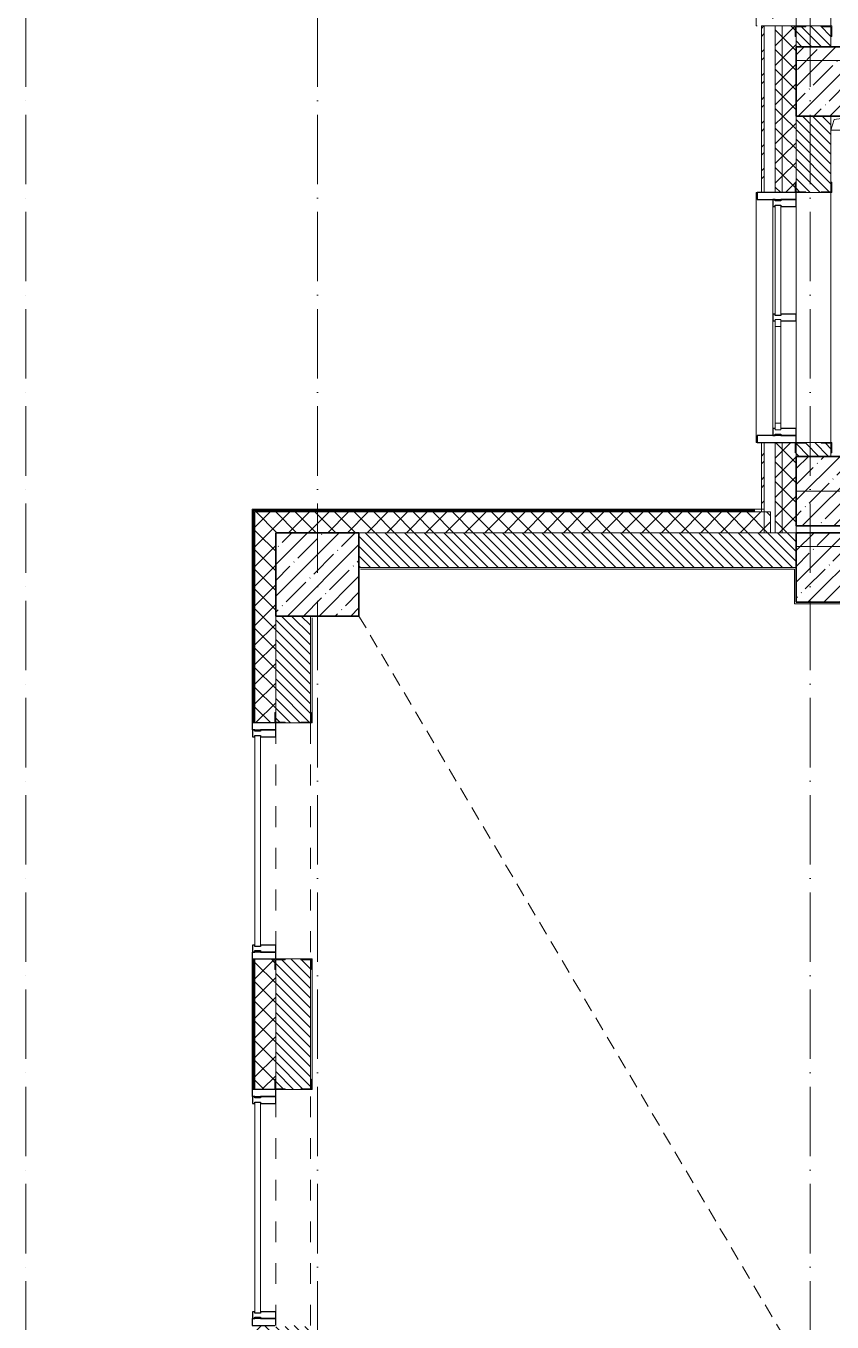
# Model space of a CAD drawing. Header units: millimetres. Extents: x -213536 to 1564669, y -45299 to 942238.
# Drawn here: x 638364 to 644173, y 464300 to 473635 of the extents above; entities that cross this region are included whole.
import ezdxf

# ---------------------------------------------------------------- set-up
doc = ezdxf.new("R2010")
doc.units = ezdxf.units.MM
for name, pattern in [('200_ШТРИХ_ш1п0_6_', [160, 100, -60]), ('50_200_ШТРИХ_1Т_ш5_п1_п1_', [700, 500, -100, 0, -100]), ('Штрих короткий', [300, 150, -150])]:
    doc.linetypes.add(name, pattern=pattern)
for name, color, linetype, lineweight in [('0-1', 7, 'Continuous', 5), ('0-2', 7, 'Continuous', 9), ('3) ЖБ 4м', 3, 'Continuous', 30), ('Импосты витража', 7, 'Continuous', 9), ('Импосты витража-1', 7, 'Continuous', 25), ('Каркас_Импост', 7, 'Continuous', 13), ('Линии-1', 7, '200_ШТРИХ_ш1п0_6_', 9), ('Несущие колонны', 7, 'Continuous', 9), ('Несущие колонны-1', 7, 'Continuous', 35), ('Обобщенные модели', 7, 'Continuous', 9), ('Общие ребра', 7, 'Continuous', 9), ('Окна', 7, 'Continuous', 9), ('Оси-2', 7, '50_200_ШТРИХ_1Т_ш5_п1_п1_', 9), ('Остекление-1', 7, 'Continuous', 9), ('Перемычка-1', 7, 'Штрих короткий', 9), ('Стены', 7, 'Continuous', 9), ('Стены-1', 7, 'Continuous', 13), ('Штриховка разреза-1', 7, 'Continuous', 9)]:
    doc.layers.add(name, color=color, linetype=linetype, lineweight=lineweight)
doc.layers.add('Каркас_Импост-2', color=7, linetype='Continuous', lineweight=9, true_color=0xaaaaaa)
doc.layers.get('0-2').off()
pattern_1 = [(45, (0, 0), (-70.71068, 70.71068), []), (135, (0, 0), (-70.71068, -70.71068), [])]
pattern_2 = [(135, (0, 0), (-35.35534, -35.35534), [])]

# ---------------------------------------------------------------- blocks, each defined once
blk = doc.blocks.new('Ось 3 этаж')
at = {"layer": 'Оси-2'}
for p, q in [((501992.1, 477896.8), (501992.1, 424284.8)), ((504092.1, 477896.8), (504092.1, 424284.8)), ((507642.1, 477896.8), (507642.1, 439485.4)), ((507542.1, 473385.4), (535630.4, 473385.4)), ((507542.1, 470285.4), (535630.4, 470285.4)), ((507542.1, 469885.4), (536900.4, 469885.4))]:
    blk.add_line(p, q, dxfattribs=at)
blk = doc.blocks.new('BSC_Колонна _Прямоугольная - 600х600-25984397-АИ2_03_План отделки стен 3-го этажа _Часть 2_')
at = {"layer": 'Несущие колонны'}
h = blk.add_hatch(dxfattribs=at)
h.set_pattern_fill('FP_12', color=256, style=0, pattern_type=2)
h.set_pattern_definition([(45, (-73400, -44450), (-114.04925, 114.04925), []), (45, (-73285.95, -44450), (-114.04925, 114.04925), [201.613, -40.323, 3.353, -36.97])])
h.paths.add_polyline_path([(-300, -300), (300, -300), (300, 300), (-300, 300)], flags=0)
at = {"layer": 'Несущие колонны-1'}
for p, q in [((300, 300), (-300, 300)), ((-300, 300), (-300, -300)), ((300, -300), (300, 300)), ((-300, -300), (300, -300))]:
    blk.add_line(p, q, dxfattribs=at)
blk = doc.blocks.new('BSC_Колонна _Прямоугольная - 500х500-V81-АИ2_03_План отделки стен 3-го этажа _Часть 2_')
at = {"layer": 'Несущие колонны'}
h = blk.add_hatch(dxfattribs=at)
h.set_pattern_fill('FP_91', color=256, style=0, pattern_type=2)
h.set_pattern_definition([(45, (-77100, -45050), (-114.04925, 114.04925), []), (45, (-76985.95, -45050), (-114.04925, 114.04925), [201.613, -40.323, 3.353, -36.97])])
h.paths.add_polyline_path([(-250, -250), (250, -250), (250, 250), (-250, 250), (-250, -214.7)], flags=0)
at = {"layer": 'Несущие колонны-1'}
for p, q in [((250, 250), (-250, 250)), ((-250, 250), (-250, -250)), ((250, -250), (250, 250)), ((-250, -250), (250, -250))]:
    blk.add_line(p, q, dxfattribs=at)
blk = doc.blocks.new('Прямоугольный импост - Откос СФТК_50х170 мм-26914080-АИ2_03_План отделки стен 3-го этажа _Часть 2_')
at = {"layer": 'Импосты витража-1'}
for p, q in [((-50, 20), (0, 20)), ((-50, -150), (-50, 20)), ((0, 20), (0, -144)), ((0, -150), (-50, -150))]:
    blk.add_line(p, q, dxfattribs=at)
blk = doc.blocks.new('BSC_Колонна _Прямоугольная - 500х500-V138-АИ2_03_План отделки стен 3-го этажа _Часть 2_')
at = {"layer": 'Несущие колонны'}
h = blk.add_hatch(dxfattribs=at)
h.set_pattern_fill('FP_128', color=256, style=0, pattern_type=2)
h.set_pattern_definition([(315, (-48000, 77100), (114.04925, 114.04925), []), (315, (-48000, 76985.95), (114.04925, 114.04925), [201.613, -40.323, 3.353, -36.97])])
h.paths.add_polyline_path([(-250, 250), (-250, -250), (250, -250), (250, 250)], flags=0)
at = {"layer": 'Несущие колонны-1'}
for p, q in [((250, 250), (-250, 250)), ((-250, 250), (-250, -250)), ((250, -250), (250, 250)), ((-250, -250), (250, -250))]:
    blk.add_line(p, q, dxfattribs=at)
blk = doc.blocks.new('BSC_Колонна _Прямоугольная - 500х500-V144-АИ2_03_План отделки стен 3-го этажа _Часть 2_')
at = {"layer": 'Несущие колонны'}
h = blk.add_hatch(dxfattribs=at)
h.set_pattern_fill('FP_134', color=256, style=0, pattern_type=2)
h.set_pattern_definition([(45, (-77100, -44500), (-114.04925, 114.04925), []), (45, (-76985.95, -44500), (-114.04925, 114.04925), [201.613, -40.323, 3.353, -36.97])])
h.paths.add_polyline_path([(-250, -250), (250, -250), (250, 250), (-250, 250)], flags=0)
at = {"layer": 'Несущие колонны-1'}
for p, q in [((250, 250), (-250, 250)), ((-250, 250), (-250, -250)), ((250, -250), (250, 250)), ((-250, -250), (250, -250))]:
    blk.add_line(p, q, dxfattribs=at)
blk = doc.blocks.new('Проем_Дверь_Прямоугольный - 1800х2700h_оконные проемы-V178-АИ2_03_План отделки стен 3-го этажа _Часть 2_')
at = {"layer": 'Перемычка-1'}
for p, q in [((900, 125), (346.7, 125)), ((900, -125), (346.7, -125))]:
    blk.add_line(p, q, dxfattribs=at)
blk = doc.blocks.new('Проем_Дверь_Прямоугольный - 1800х2700h_оконные проемы-25805030-АИ2_03_План отделки стен 3-го этажа _Часть 2_')
at = {"layer": 'Перемычка-1'}
for p, q in [((900, 125), (-900, 125)), ((900, -125), (-900, -125))]:
    blk.add_line(p, q, dxfattribs=at)
blk = doc.blocks.new('PNS_Панель прямоугольная2 - Нр_Стекло - 40мм-26243474-АИ2_03_План отделки стен 3-го этажа _Часть 2_')
at = {"layer": 'Каркас_Импост'}
for p, q in [((-397.5, 0), (-397.5, 40)), ((-397.5, 40), (-347.5, 40)), ((-347.5, 40), (-347.5, 0)), ((397.5, 40), (347.5, 40)), ((347.5, 40), (347.5, 0)), ((397.5, 0), (397.5, 40)), ((-347.5, 0), (-397.5, 0)), ((347.5, 0), (397.5, 0))]:
    blk.add_line(p, q, dxfattribs=at)
at = {"layer": 'Каркас_Импост-2'}
for p, q in [((-347.5, 40), (347.5, 40)), ((-347.5, 0), (347.5, 0))]:
    blk.add_line(p, q, dxfattribs=at)
blk = doc.blocks.new('Прямоугольный импост - Импост структурный с накладкой - 150мм-25647633-АИ2_03_План отделки стен 3-го этажа _Часть 2_')
at = {"layer": 'Импосты витража-1'}
for p, q in [((-25, 0), (-25, 17)), ((-25, 17), (25, 17)), ((-15, 0), (-25, 0)), ((-15, -40), (-15, 0)), ((25, 17), (25, 0)), ((-25, -150), (-25, -40)), ((-25, -40), (-15, -40)), ((25, -40), (25, -150)), ((25, -150), (-25, -150))]:
    blk.add_line(p, q, dxfattribs=at)
blk = doc.blocks.new('Прямоугольный импост - Импост структурный с накладкой - 150мм-25647642-АИ2_03_План отделки стен 3-го этажа _Часть 2_')
at = {"layer": 'Импосты витража'}
for p, q in [((27275, -100), (28050, -100)), ((27275, -267), (28050, -267))]:
    blk.add_line(p, q, dxfattribs=at)
blk = doc.blocks.new('Прямоугольный импост - Импост структурный с накладкой - 150мм-V161-АИ2_03_План отделки стен 3-го этажа _Часть 2_')
at = {"layer": 'Импосты витража-1'}
for p, q in [((-25, 0), (-25, 17)), ((-25, 17), (25, 17)), ((25, 0), (15, 0)), ((15, 0), (15, -40)), ((25, 17), (25, 0)), ((-25, -150), (-25, -40)), ((15, -40), (25, -40)), ((25, -40), (25, -150)), ((25, -150), (-25, -150))]:
    blk.add_line(p, q, dxfattribs=at)
blk = doc.blocks.new('PNS_Панель прямоугольная1 - Нр_Стекло - 40мм-25259299-АИ2_03_План отделки стен 3-го этажа _Часть 2_')
at = {"layer": 'Остекление-1'}
for p, q in [((-387.5, 40), (387.5, 40)), ((-397.5, 0), (397.5, 0)), ((387.5, 0), (-387.5, 0))]:
    blk.add_line(p, q, dxfattribs=at)
blk = doc.blocks.new('Прямоугольный импост - Импост структурный с накладкой - 150мм-25647644-АИ2_03_План отделки стен 3-го этажа _Часть 2_')
at = {"layer": 'Импосты витража-1'}
for p, q in [((-25, 0), (-25, 17)), ((-25, 17), (25, 17)), ((-15, 0), (-25, 0)), ((-15, -40), (-15, 0)), ((25, 0), (15, 0)), ((15, 0), (15, -40)), ((25, 17), (25, 0)), ((-25, -150), (-25, -40)), ((-25, -40), (-15, -40)), ((15, -40), (25, -40)), ((25, -40), (25, -150)), ((25, -150), (-25, -150))]:
    blk.add_line(p, q, dxfattribs=at)
blk = doc.blocks.new('Прямоугольный импост - Откос НВФ_50х280 мм-V169-АИ2_03_План отделки стен 3-го этажа _Часть 2_')
at = {"layer": 'Импосты витража-1'}
for p, q in [((-50, 130), (0, 130)), ((-50, -150), (-50, 130)), ((0, 130), (0, -144)), ((0, -150), (-50, -150))]:
    blk.add_line(p, q, dxfattribs=at)
blk = doc.blocks.new('Прямоугольный импост - Откос НВФ_50х280 мм-25993838-АИ2_03_План отделки стен 3-го этажа _Часть 2_')
at = {"layer": 'Импосты витража-1'}
for p, q in [((0, 130), (-50, 130)), ((-50, 130), (-50, -150)), ((0, -144), (0, 130)), ((-50, -150), (0, -150))]:
    blk.add_line(p, q, dxfattribs=at)
blk = doc.blocks.new('PNS_Панель прямоугольная1 - Нр_Стекло - 40мм-26230716-АИ2_03_План отделки стен 3-го этажа _Часть 2_')
at = {"layer": 'Остекление-1'}
for p, q in [((-750, 40), (750, 40)), ((-760, 0), (760, 0)), ((750, 0), (-750, 0))]:
    blk.add_line(p, q, dxfattribs=at)
blk = doc.blocks.new('Прямоугольный импост - Импост структурный с накладкой - 150мм-26230898-АИ2_03_План отделки стен 3-го этажа _Часть 2_')
at = {"layer": 'Импосты витража-1'}
for p, q in [((-25, 0), (-25, 17)), ((-25, 17), (25, 17)), ((-15, 0), (-25, 0)), ((-15, -40), (-15, 0)), ((25, 0), (15, 0)), ((15, 0), (15, -40)), ((25, 17), (25, 0)), ((-25, -150), (-25, -40)), ((-25, -40), (-15, -40)), ((15, -40), (25, -40)), ((25, -40), (25, -150)), ((25, -150), (-25, -150))]:
    blk.add_line(p, q, dxfattribs=at)
blk = doc.blocks.new('Прямоугольный импост - Откос СФТК_50х170 мм-26914085-АИ2_03_План отделки стен 3-го этажа _Часть 2_')
at = {"layer": 'Импосты витража-1'}
for p, q in [((0, 20), (-50, 20)), ((-50, 20), (-50, -150)), ((0, -144), (0, 20)), ((-50, -150), (0, -150))]:
    blk.add_line(p, q, dxfattribs=at)
blk = doc.blocks.new('Прямоугольный импост - Импост структурный с накладкой - 150мм-26226363-АИ2_03_План отделки стен 3-го этажа _Часть 2_')
at = {"layer": 'Импосты витража-1'}
for p, q in [((-25, 0), (-25, 17)), ((-25, 17), (25, 17)), ((-15, 0), (-25, 0)), ((-15, -40), (-15, 0)), ((25, 0), (15, 0)), ((15, 0), (15, -40)), ((25, 17), (25, 0)), ((-25, -150), (-25, -40)), ((-25, -40), (-15, -40)), ((15, -40), (25, -40)), ((25, -40), (25, -150)), ((25, -150), (-25, -150))]:
    blk.add_line(p, q, dxfattribs=at)
blk = doc.blocks.new('Проем_Дверь_Прямоугольный - 1700х3380h_витражные проемы-27175773-АИ2_03_План отделки стен 3-го этажа _Часть 2_')
at = {"layer": 'Перемычка-1'}
for p, q in [((850, 125), (-850, 125)), ((850, -125), (-850, -125))]:
    blk.add_line(p, q, dxfattribs=at)
blk = doc.blocks.new('Фахверк_СКБ_Уголок - 250_2700_1-27501432-АИ2_03_План отделки стен 3-го этажа _Часть 2_')
at = {"layer": 'Обобщенные модели'}
for p, q in [((200, 181), (125, 181)), ((125, 181), (125, 106)), ((125, 106), (131, 106)), ((131, 106), (131, 175)), ((131, 175), (200, 175)), ((200, 175), (200, 181)), ((131, -6), (125, -6)), ((125, -6), (125, -81)), ((125, -81), (200, -81)), ((131, -75), (131, -6)), ((200, -75), (131, -75)), ((200, -81), (200, -75))]:
    blk.add_line(p, q, dxfattribs=at)
blk = doc.blocks.new('Фахверк_СКБ_Уголок - 250_2700-27497298-АИ2_03_План отделки стен 3-го этажа _Часть 2_')
at = {"layer": 'Обобщенные модели'}
for p, q in [((200, 181), (125, 181)), ((125, 181), (125, 106)), ((125, 106), (131, 106)), ((131, 106), (131, 175)), ((131, 175), (200, 175)), ((200, 175), (200, 181)), ((131, -6), (125, -6)), ((125, -6), (125, -81)), ((125, -81), (200, -81)), ((131, -75), (131, -6)), ((200, -75), (131, -75)), ((200, -81), (200, -75))]:
    blk.add_line(p, q, dxfattribs=at)
blk = doc.blocks.new('Фахверк_СКБ_Уголок - 250_3380-27498580-АИ2_03_План отделки стен 3-го этажа _Часть 2_')
at = {"layer": 'Обобщенные модели'}
for p, q in [((200, 181), (125, 181)), ((125, 181), (125, 106)), ((125, 106), (131, 106)), ((131, 106), (131, 175)), ((131, 175), (200, 175)), ((200, 175), (200, 181)), ((131, -6), (125, -6)), ((125, -6), (125, -81)), ((125, -81), (200, -81)), ((131, -75), (131, -6)), ((200, -75), (131, -75)), ((200, -81), (200, -75))]:
    blk.add_line(p, q, dxfattribs=at)
blk = doc.blocks.new('AR_Отверстие прямоугольное _в плите_ - AR_Отверстие прямоугольное _в плите_-V236-АИ2_03_План отделки стен 3-го этажа _Часть 2_')
at = {"layer": 'Обобщенные модели'}
for p, q in [((-100, -50), (-75, 25)), ((-75, 25), (100, 50)), ((100, -50), (100, 50)), ((-100, -50), (100, -50))]:
    blk.add_line(p, q, dxfattribs=at)
blk = doc.blocks.new('Отлив_СКБ - Отлив витража_120_НВФ-31885689-АИ2_03_План отделки стен 3-го этажа _Часть 2_')
at = {"layer": 'Окна'}
for p, q in [((0, 113), (0, 120)), ((553.3, 120), (0, 120)), ((50, 2), (553.3, 2))]:
    blk.add_line(p, q, dxfattribs=at)
blk = doc.blocks.new('Отлив_СКБ - Отлив витража_120_НВФ-V269-АИ2_03_План отделки стен 3-го этажа _Часть 2_')
at = {"layer": 'Окна'}
for p, q in [((0, 113), (0, 120)), ((1800, 120), (0, 120)), ((1800, 120), (1800, 113)), ((50, 2), (1750, 2))]:
    blk.add_line(p, q, dxfattribs=at)
blk = doc.blocks.new('Стены 10 - Стены 4-31628020-АИ2_03_План отделки стен 3-го этажа _Часть 2_')
at = {"layer": 'Стены-1'}
for p, q in [((23850, 9731), (23800, 9731)), ((23800, 9731), (23800, 9711)), ((23800, 9711), (23850, 9711)), ((23850, 9711), (23850, 9731))]:
    blk.add_line(p, q, dxfattribs=at)
blk = doc.blocks.new('0125-Р-ОО-Ш2-АР-о_23_10_2024_rvt-1-АИ2_03_План отделки стен 3-го этажа _Часть 2_')
at = {"layer": 'Штриховка разреза-1'}
h = blk.add_hatch(dxfattribs=at)
h.set_pattern_fill('FP_80', color=256, style=0, pattern_type=2)
h.set_pattern_definition([(45, (0, 0), (-85.53659, 85.53659), []), (45, (57.02, 0), (-85.53659, 85.53659), [])])
h.paths.add_polyline_path([(76620, 44920), (76620, 45400), (76600, 45400), (76600, 44920)], flags=0)
h.paths.add_polyline_path([(76620, 47200), (76620, 48400), (76600, 48400), (76600, 47200)], flags=0)
h = blk.add_hatch(dxfattribs=at)
h.set_pattern_fill('FP_81', color=256, style=0, pattern_type=2)
h.set_pattern_definition(pattern_1)
h.paths.add_polyline_path([(76750, 44750), (76750, 45400), (76700, 45400), (76700, 44750)], flags=0)
h.paths.add_polyline_path([(76700, 47200), (76750, 47200), (76750, 48400), (76700, 48400), (76700, 47607.5)], flags=0)
h = blk.add_hatch(dxfattribs=at)
h.set_pattern_fill('FP_81', color=256, style=0, pattern_type=2)
h.set_pattern_definition(pattern_1)
h.paths.add_polyline_path([(76750, 44750), (76850, 44750), (76850, 45325), (76844, 45325), (76844, 45400), (76750, 45400), (76750, 44835.3)], flags=0)
h.paths.add_polyline_path([(76750, 47200), (76844, 47200), (76844, 47275), (76850, 47275), (76850, 48325), (76844, 48325), (76844, 48400), (76750, 48400), (76750, 47607.5)], flags=0)
h = blk.add_hatch(dxfattribs=at)
h.set_pattern_fill('FP_1', color=256, style=0, pattern_type=2)
h.set_pattern_definition(pattern_2)
h.paths.add_polyline_path([(77100, 48250), (77100, 48394), (77031, 48394), (77031, 48400), (76919, 48400), (76919, 48394), (76850, 48394), (76850, 48250), (77025.1, 48250)], flags=0)
h = blk.add_hatch(dxfattribs=at)
h.set_pattern_fill('FP_1', color=256, style=0, pattern_type=2)
h.set_pattern_definition(pattern_2)
h.paths.add_polyline_path([(76850, 45300), (77100, 45300), (77100, 45394), (77031, 45394), (77031, 45400), (76919, 45400), (76919, 45394), (76850, 45394), (76850, 45325)], flags=0)
h.paths.add_polyline_path([(76919, 47200), (77031, 47200), (77031, 47206), (77100, 47206), (77100, 47750), (76850, 47750), (76850, 47206), (76919, 47206)], flags=0)
h = blk.add_hatch(dxfattribs=at)
h.set_pattern_fill('FP_81', color=256, style=0, pattern_type=2)
h.set_pattern_definition(pattern_1)
h.paths.add_polyline_path([(76664.6, 44750), (76664.6, 44900), (72950, 44900), (72950, 44750), (76093.1, 44750)], flags=0)
h = blk.add_hatch(dxfattribs=at)
h.set_pattern_fill('FP_81', color=256, style=0, pattern_type=2)
h.set_pattern_definition(pattern_1)
h.paths.add_polyline_path([(73100, 14150), (73100, 15445), (73094, 15445), (73094, 15520), (72950, 15520), (72950, 14150)], flags=0)
h.paths.add_polyline_path([(73094, 17220), (73094, 17295), (73100, 17295), (73100, 18085), (73094, 18085), (73094, 18160), (72950, 18160), (72950, 17220)], flags=0)
h.paths.add_polyline_path([(73094, 19860), (73094, 19935), (73100, 19935), (73100, 21325), (73094, 21325), (73094, 21400), (72950, 21400), (72950, 19860)], flags=0)
h.paths.add_polyline_path([(73094, 23100), (73094, 23175), (73100, 23175), (73100, 23965), (73094, 23965), (73094, 24040), (72950, 24040), (72950, 23100)], flags=0)
h.paths.add_polyline_path([(72950, 25740), (73094, 25740), (73094, 25815), (73100, 25815), (73100, 27205), (73094, 27205), (73094, 27280), (72950, 27280), (72950, 26200)], flags=0)
h.paths.add_polyline_path([(73094, 28980), (73094, 29055), (73100, 29055), (73100, 29845), (73094, 29845), (73094, 29920), (72950, 29920), (72950, 28980)], flags=0)
h.paths.add_polyline_path([(73094, 31620), (73094, 31695), (73100, 31695), (73100, 33085), (73094, 33085), (73094, 33160), (72950, 33160), (72950, 31620)], flags=0)
h.paths.add_polyline_path([(73094, 34860), (73094, 34935), (73100, 34935), (73100, 35725), (73094, 35725), (73094, 35800), (72950, 35800), (72950, 34860)], flags=0)
h.paths.add_polyline_path([(73094, 37500), (73094, 37575), (73100, 37575), (73100, 38965), (73094, 38965), (73094, 39040), (72950, 39040), (72950, 37500)], flags=0)
h.paths.add_polyline_path([(72950, 40740), (73094, 40740), (73094, 40815), (73100, 40815), (73100, 41605), (73094, 41605), (73094, 41680), (72950, 41680), (72950, 40815)], flags=0)
h.paths.add_polyline_path([(72950, 43380), (73094, 43380), (73094, 43455), (73100, 43455), (73100, 44750), (72950, 44750), (72950, 43911.3)], flags=0)
h = blk.add_hatch(dxfattribs=at)
h.set_pattern_fill('FP_1', color=256, style=0, pattern_type=2)
h.set_pattern_definition(pattern_2)
h.paths.add_polyline_path([(76850, 44500), (76850, 44750), (73700, 44750), (73700, 44500), (76093.1, 44500)], flags=0)
h = blk.add_hatch(dxfattribs=at)
h.set_pattern_fill('FP_1', color=256, style=0, pattern_type=2)
h.set_pattern_definition(pattern_2)
h.paths.add_polyline_path([(73350, 38800), (73350, 39034), (73281, 39034), (73281, 39040), (73169, 39040), (73169, 39034), (73100, 39034), (73100, 38800), (73116, 38800)], flags=0)
h.paths.add_polyline_path([(73169, 40740), (73281, 40740), (73281, 40746), (73350, 40746), (73350, 41674), (73281, 41674), (73281, 41680), (73169, 41680), (73169, 41674), (73100, 41674), (73100, 40746), (73169, 40746)], flags=0)
h.paths.add_polyline_path([(73281, 43380), (73281, 43386), (73350, 43386), (73350, 44150), (73100, 44150), (73100, 43386), (73169, 43386), (73169, 43380)], flags=0)
at = {"layer": 'Линии-1'}
blk.add_line((73700, 44150), (91092.9, 14662), dxfattribs=at)
at = {"layer": 'Общие ребра'}
for p, q in [((76700, 47200), (76700, 48400)), ((76750, 47200), (76750, 48400)), ((76850, 48250), (76850, 48325)), ((76850, 48325), (76850, 48250)), ((76850, 47275), (76850, 47750)), ((76850, 47750), (76850, 47275)), ((76700, 44750), (76700, 45400)), ((76750, 44750), (76750, 45400)), ((76850, 45300), (76850, 45325)), ((76850, 45325), (76850, 45300)), ((76550, 44912), (72938, 44912)), ((72938, 44907), (72938, 44912)), ((72938, 44900), (72938, 44907)), ((76550, 44907), (72943, 44907)), ((72943, 44900), (72943, 44907)), ((72938, 44900), (72938, 43380)), ((72943, 44900), (72943, 43380)), ((73100, 43455), (73100, 44150)), ((73100, 44150), (73100, 43455)), ((72938, 41680), (72938, 40740)), ((72943, 41680), (72943, 40740)), ((73100, 40815), (73100, 41605)), ((73100, 41605), (73100, 40815))]:
    blk.add_line(p, q, dxfattribs=at)
at = {"layer": 'Стены'}
for p, q in [((77100, 48953.3), (77100, 48400)), ((77100, 47200), (77100, 45400))]:
    blk.add_line(p, q, dxfattribs=at)
at = {"layer": 'Стены-1'}
for p, q in [((76620, 48400), (76600, 48400)), ((76600, 48400), (76600, 47200)), ((76620, 47200), (76620, 48400)), ((76620, 48400), (76620, 47200)), ((76844, 48400), (76620, 48400)), ((77031, 48400), (76919, 48400)), ((77100, 48250), (77100, 48325)), ((77100, 47275), (77100, 47750)), ((76600, 47200), (76620, 47200)), ((76620, 47200), (76844, 47200)), ((76919, 47200), (77031, 47200)), ((76620, 45400), (76600, 45400)), ((76600, 45400), (76600, 44920)), ((76620, 44920), (76620, 45400)), ((76620, 45400), (76620, 44750)), ((76844, 45400), (76620, 45400)), ((77031, 45400), (76919, 45400)), ((77100, 45300), (77100, 45325)), ((76550, 44920), (72930, 44920)), ((72930, 44920), (72930, 44912)), ((72930, 44912), (72930, 44900)), ((76550, 44900), (76550, 44920)), ((76600, 44920), (76620, 44920)), ((72930, 44900), (72930, 43380)), ((76664.6, 44900), (72950, 44900)), ((72950, 44900), (72950, 44750)), ((72950, 44900), (76550, 44900)), ((72950, 43380), (72950, 44900)), ((76664.6, 44750), (76664.6, 44900)), ((72950, 44750), (72950, 43380)), ((73700, 44750), (76664.6, 44750)), ((76850, 44750), (73700, 44750)), ((76620, 44750), (76850, 44750)), ((76850, 44750), (76850, 44800)), ((73700, 44500), (76850, 44500)), ((73350, 43455), (73350, 44150)), ((72930, 43380), (72950, 43380)), ((72950, 43380), (73094, 43380)), ((73169, 43380), (73281, 43380)), ((72950, 41680), (72930, 41680)), ((72930, 41680), (72930, 40740)), ((72950, 41680), (72950, 40740)), ((73094, 41680), (72950, 41680)), ((72950, 40740), (72950, 41680)), ((73281, 41680), (73169, 41680)), ((73350, 40815), (73350, 41605)), ((72930, 40740), (72950, 40740)), ((72950, 40740), (73094, 40740)), ((73169, 40740), (73281, 40740))]:
    blk.add_line(p, q, dxfattribs=at)
at = {"layer": '0-2'}
for name, p, rotation in [('Отлив_СКБ - Отлив витража_120_НВФ-31885689-АИ2_03_План отделки стен 3-го этажа _Часть 2_', (76683, 48400), 90), ('Проем_Дверь_Прямоугольный - 1800х2700h_оконные проемы-V178-АИ2_03_План отделки стен 3-го этажа _Часть 2_', (76975, 49300), 269.9999999999999), ('Фахверк_СКБ_Уголок - 250_2700_1-27501432-АИ2_03_План отделки стен 3-го этажа _Часть 2_', (76925, 48525), 269.9999999999999), ('BSC_Колонна _Прямоугольная - 500х500-V138-АИ2_03_План отделки стен 3-го этажа _Часть 2_', (77100, 48000), 89.9999999999999), ('Фахверк_СКБ_Уголок - 250_2700-27497298-АИ2_03_План отделки стен 3-го этажа _Часть 2_', (77025, 47075), 89.99999999999991), ('Отлив_СКБ - Отлив витража_120_НВФ-V269-АИ2_03_План отделки стен 3-го этажа _Часть 2_', (76683, 45400), 90), ('Прямоугольный импост - Откос НВФ_50х280 мм-25993838-АИ2_03_План отделки стен 3-го этажа _Часть 2_', (76700, 47200), 89.99999999999659), ('Проем_Дверь_Прямоугольный - 1800х2700h_оконные проемы-25805030-АИ2_03_План отделки стен 3-го этажа _Часть 2_', (76975, 46300), 269.9999999999999), ('Прямоугольный импост - Импост структурный с накладкой - 150мм-25647642-АИ2_03_План отделки стен 3-го этажа _Часть 2_', (76950, 74375), 269.9999999999988), ('PNS_Панель прямоугольная1 - Нр_Стекло - 40мм-25259299-АИ2_03_План отделки стен 3-го этажа _Часть 2_', (76700, 46712.5), 269.9999999999966), ('Прямоугольный импост - Импост структурный с накладкой - 150мм-25647642-АИ2_03_План отделки стен 3-го этажа _Часть 2_', (76950, 73550), 269.9999999999988), ('PNS_Панель прямоугольная2 - Нр_Стекло - 40мм-26243474-АИ2_03_План отделки стен 3-го этажа _Часть 2_', (76700, 45887.5), 269.9999999999966), ('Фахверк_СКБ_Уголок - 250_2700_1-27501432-АИ2_03_План отделки стен 3-го этажа _Часть 2_', (76925, 45525), 269.9999999999999), ('Фахверк_СКБ_Уголок - 250_3380-27498580-АИ2_03_План отделки стен 3-го этажа _Часть 2_', (73275, 43255), 89.99999999999991), ('Прямоугольный импост - Откос СФТК_50х170 мм-26914085-АИ2_03_План отделки стен 3-го этажа _Часть 2_', (72950, 43380), 90), ('Проем_Дверь_Прямоугольный - 1700х3380h_витражные проемы-27175773-АИ2_03_План отделки стен 3-го этажа _Часть 2_', (73225, 42530), 89.99999999999991), ('PNS_Панель прямоугольная1 - Нр_Стекло - 40мм-26230716-АИ2_03_План отделки стен 3-го этажа _Часть 2_', (72950, 42530), 270), ('Фахверк_СКБ_Уголок - 250_3380-27498580-АИ2_03_План отделки стен 3-го этажа _Часть 2_', (73175, 41805), 269.9999999999999), ('Фахверк_СКБ_Уголок - 250_3380-27498580-АИ2_03_План отделки стен 3-го этажа _Часть 2_', (73275, 40615), 89.99999999999991), ('Прямоугольный импост - Откос СФТК_50х170 мм-26914085-АИ2_03_План отделки стен 3-го этажа _Часть 2_', (72950, 40740), 90), ('Проем_Дверь_Прямоугольный - 1700х3380h_витражные проемы-27175773-АИ2_03_План отделки стен 3-го этажа _Часть 2_', (73225, 39890), 269.9999999999999), ('PNS_Панель прямоугольная1 - Нр_Стекло - 40мм-26230716-АИ2_03_План отделки стен 3-го этажа _Часть 2_', (72950, 39890), 270)]:
    blk.add_blockref(name, p, dxfattribs=dict(at, rotation=rotation))
for name, p in [('AR_Отверстие прямоугольное _в плите_ - AR_Отверстие прямоугольное _в плите_-V236-АИ2_03_План отделки стен 3-го этажа _Часть 2_', (77200, 47700)), ('BSC_Колонна _Прямоугольная - 500х500-V81-АИ2_03_План отделки стен 3-го этажа _Часть 2_', (77100, 45050)), ('Стены 10 - Стены 4-31628020-АИ2_03_План отделки стен 3-го этажа _Часть 2_', (52750, 35189)), ('BSC_Колонна _Прямоугольная - 600х600-25984397-АИ2_03_План отделки стен 3-го этажа _Часть 2_', (73400, 44450)), ('BSC_Колонна _Прямоугольная - 500х500-V144-АИ2_03_План отделки стен 3-го этажа _Часть 2_', (77100, 44500))]:
    blk.add_blockref(name, p, dxfattribs=at)
at = {"layer": '0-2', "extrusion": (0, 0, -1)}
for name, p, rotation in [('Прямоугольный импост - Импост структурный с накладкой - 150мм-25647644-АИ2_03_План отделки стен 3-го этажа _Часть 2_', (-76700, 47125), 270.0000000000034), ('Прямоугольный импост - Импост структурный с накладкой - 150мм-25647633-АИ2_03_План отделки стен 3-го этажа _Часть 2_', (-76700, 46300), 270.0000000000034), ('Прямоугольный импост - Импост структурный с накладкой - 150мм-V161-АИ2_03_План отделки стен 3-го этажа _Часть 2_', (-76700, 45475), 270.0000000000034), ('Прямоугольный импост - Откос НВФ_50х280 мм-V169-АИ2_03_План отделки стен 3-го этажа _Часть 2_', (-76700, 45400), 270.0000000000034), ('Прямоугольный импост - Импост структурный с накладкой - 150мм-26230898-АИ2_03_План отделки стен 3-го этажа _Часть 2_', (-72950, 43305), 270), ('Прямоугольный импост - Откос СФТК_50х170 мм-26914080-АИ2_03_План отделки стен 3-го этажа _Часть 2_', (-72950, 41680), 270), ('Прямоугольный импост - Импост структурный с накладкой - 150мм-26226363-АИ2_03_План отделки стен 3-го этажа _Часть 2_', (-72950, 41755), 270), ('Прямоугольный импост - Импост структурный с накладкой - 150мм-26230898-АИ2_03_План отделки стен 3-го этажа _Часть 2_', (-72950, 40665), 270), ('Прямоугольный импост - Импост структурный с накладкой - 150мм-26226363-АИ2_03_План отделки стен 3-го этажа _Часть 2_', (-72950, 39115), 270), ('Прямоугольный импост - Откос СФТК_50х170 мм-26914080-АИ2_03_План отделки стен 3-го этажа _Часть 2_', (-72950, 39040), 270)]:
    blk.add_blockref(name, p, dxfattribs=dict(at, rotation=rotation))
blk = doc.blocks.new('3этНиз')
at = {"layer": 'Стены-1'}
for p, q in [((507542.1, 469735.4), (504392.1, 469735.4)), ((504404.1, 469723.4), (507530.1, 469723.4)), ((507530.1, 469723.4), (507530.1, 469473.4)), ((507530.1, 469473.4), (508054.1, 469473.4)), ((504042.1, 469373.4), (504042.1, 468690.4)), ((504054.1, 468615.4), (504054.1, 469373.4)), ((504048.1, 468615.4), (504054.1, 468615.4)), ((504054.1, 466915.4), (504048.1, 466915.4)), ((504054.1, 465975.4), (504054.1, 466915.4)), ((504042.1, 466840.4), (504042.1, 466050.4)), ((504048.1, 465975.4), (504054.1, 465975.4))]:
    blk.add_line(p, q, dxfattribs=at)
at = {"layer": '0-1'}
blk.add_blockref('0125-Р-ОО-Ш2-АР-о_23_10_2024_rvt-1-АИ2_03_План отделки стен 3-го этажа _Часть 2_', (430692.1, 425235.4), dxfattribs=at)

msp = doc.modelspace()

# ---------------------------------------------------------------- block references
at = {"color": 5, "lineweight": 30}
msp.add_blockref('Ось 3 этаж', (136371.8, 0), dxfattribs=at)
at = {"layer": '3) ЖБ 4м'}
msp.add_blockref('3этНиз', (136371.8, 0), dxfattribs=at)

doc.saveas('drawing.dxf')
